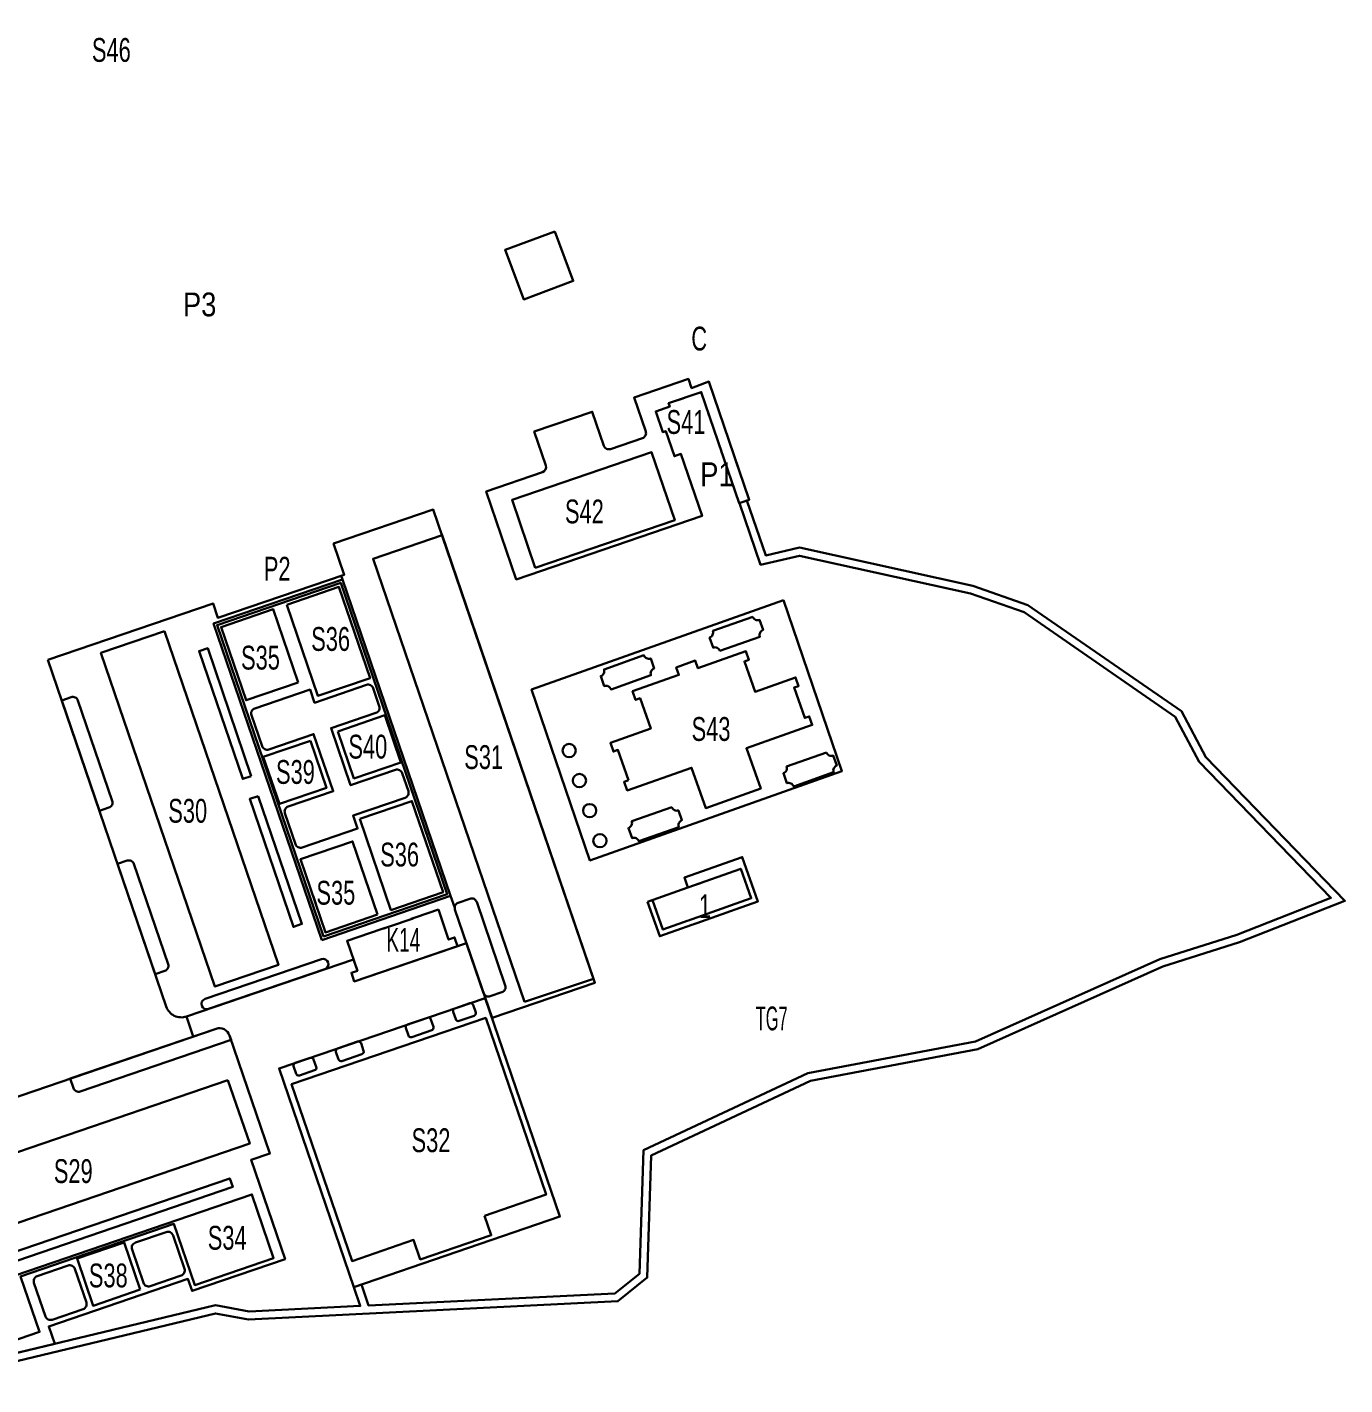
# Model space of a CAD drawing. Header units: inches. Extents: x 496359 to 501064, y 2374078 to 2377203.
# Drawn here: x 500814.8 to 501063.8, y 2374504.9 to 2374761.5 of the extents above; entities that cross this region are included whole.
import ezdxf
from ezdxf.enums import TextEntityAlignment as Align

# ---------------------------------------------------------------- set-up
doc = ezdxf.new("R2010")
doc.units = ezdxf.units.IN
doc.header["$MEASUREMENT"] = 0
for name, color, linetype, lineweight in [('EG Text2', 7, 'Continuous', 18), ('ISO', 252, 'Continuous', 20), ('LC Net dam 1', 30, 'Continuous', 30)]:
    doc.layers.add(name, color=color, linetype=linetype, lineweight=lineweight)
doc.styles.add('EG Hai', font='')
doc.styles.get('EG Hai').set_extended_font_data('.VnArial NarrowH')

msp = doc.modelspace()

# ---------------------------------------------------------------- linework, layer by layer
at = {"layer": 'LC Net dam 1'}
msp.add_lwpolyline([(500914.47, 2374722.9), (500917.98, 2374713.53), (500908.6, 2374710.04), (500905.1, 2374719.39)], close=True, dxfattribs=at)
for points in [[(500874.36, 2374657.14), (500874.13, 2374657.81)], [(500894.8, 2374597.32), (500895.56, 2374595.1)], [(500844.87, 2374574.54), (500846.17, 2374570.76)]]:
    msp.add_lwpolyline(points, dxfattribs=at)
for points in [[(500951.89, 2374650.08, 0.414214), (500953.17, 2374649.47), (500953.83, 2374647.58, 0.414214), (500953.23, 2374646.31), (500945.68, 2374643.64, 0.414214), (500944.41, 2374644.25), (500943.74, 2374646.13, 0.414214), (500944.35, 2374647.41)], [(500931.32, 2374642.8, 0.414214), (500932.6, 2374642.19), (500933.26, 2374640.31, 0.414214), (500932.65, 2374639.03), (500925.11, 2374636.36, 0.414214), (500923.84, 2374636.97), (500923.17, 2374638.86, 0.414214), (500923.78, 2374640.14)], [(500828.42, 2374613.42), (500821.29, 2374634.28), (500823.1, 2374634.89, -0.414214), (500824.37, 2374634.27), (500830.85, 2374615.31, -0.414214), (500830.23, 2374614.04)], [(500965.83, 2374624.45, 0.414214), (500967.11, 2374623.84), (500967.78, 2374621.96, 0.414214), (500967.17, 2374620.68), (500959.63, 2374618.01, 0.414214), (500958.35, 2374618.62), (500957.68, 2374620.51, 0.414214), (500958.29, 2374621.79)], [(500936.57, 2374614.1, 0.414214), (500937.84, 2374613.49), (500938.51, 2374611.61, 0.414214), (500937.9, 2374610.33), (500930.36, 2374607.66, 0.414214), (500929.08, 2374608.27), (500928.41, 2374610.16, 0.414214), (500929.02, 2374611.43)], [(500831.85, 2374603.38), (500838.98, 2374582.52), (500840.78, 2374583.14, 0.414214), (500841.41, 2374584.41), (500834.93, 2374603.37, 0.414214), (500833.66, 2374604)], [(500896.24, 2374596.05, 0.414214), (500895.62, 2374594.78), (500901.02, 2374578.98, 0.414214), (500902.29, 2374578.36), (500904.49, 2374579.11, 0.414214), (500905.12, 2374580.38), (500899.72, 2374596.18, 0.414214), (500898.45, 2374596.8)], [(500849.02, 2374575.96, -1), (500848.38, 2374577.85), (500870.39, 2374585.37, -1), (500871.03, 2374583.48)], [(500896.39, 2374573.7), (500899.23, 2374574.67, 0.414214), (500899.54, 2374575.3), (500899.05, 2374576.72, 0.414214), (500898.42, 2374577.03), (500895.58, 2374576.06, 0.414214), (500895.27, 2374575.43), (500895.75, 2374574.01, 0.414214)], [(500891.23, 2374571.94), (500887.45, 2374570.64, -0.414214), (500886.81, 2374570.95), (500886.33, 2374572.37, -0.414214), (500886.64, 2374573.01), (500890.42, 2374574.3, -0.414214), (500891.06, 2374573.99), (500891.54, 2374572.57, -0.414214)], [(500850.46, 2374572.22, -0.414214), (500853, 2374570.98), (500853.3, 2374570.12), (500824.79, 2374560.38, -0.414214), (500823.53, 2374561), (500822.91, 2374562.81)], [(500874.24, 2374566.13), (500878.03, 2374567.43, 0.414214), (500878.34, 2374568.06), (500877.86, 2374569.48, 0.414214), (500877.22, 2374569.79), (500873.44, 2374568.5, 0.414214), (500873.12, 2374567.86), (500873.61, 2374566.44, 0.414214)], [(500869.09, 2374564.37), (500866.25, 2374563.4, -0.414214), (500865.61, 2374563.71), (500865.13, 2374565.13, -0.414214), (500865.44, 2374565.77), (500868.28, 2374566.74, -0.414214), (500868.91, 2374566.42), (500869.4, 2374565, -0.414214)]]:
    msp.add_lwpolyline(points, format="xyb", close=True, dxfattribs=at)
for centre in [(500917.19, 2374624.79), (500919.13, 2374619.12), (500921.07, 2374613.44), (500923.01, 2374607.76)]:
    msp.add_circle(centre, 1.25, dxfattribs=at)

# ---------------------------------------------------------------- wipeouts: each hides what was drawn before it
at = {"ltscale": 500}
for points, z in [([(500827.77, 2374754.24), (500827.3, 2374754.79), (500827.05, 2374755.2), (500826.82, 2374755.69), (500826.65, 2374756.22), (500826.55, 2374756.71), (500826.52, 2374757.15), (500826.54, 2374757.68), (500826.6, 2374758.08), (500826.76, 2374758.66), (500826.89, 2374758.97), (500827.11, 2374759.4), (500827.37, 2374759.8), (500827.75, 2374760.24), (500828.16, 2374760.6), (500828.63, 2374760.91), (500829.09, 2374761.14), (500829.52, 2374761.3), (500829.92, 2374761.4), (500830.42, 2374761.47), (500830.85, 2374761.48), (500831.27, 2374761.46), (500831.81, 2374761.35), (500832.22, 2374761.23), (500832.6, 2374761.06), (500833.19, 2374760.72), (500833.45, 2374760.52), (500833.75, 2374760.25), (500834, 2374759.98), (500834.27, 2374759.63), (500834.51, 2374759.21), (500834.67, 2374758.87), (500834.8, 2374758.52), (500834.92, 2374758.07), (500834.97, 2374757.67), (500834.99, 2374757.09), (500834.94, 2374756.54), (500834.84, 2374756.1), (500834.72, 2374755.75), (500834.52, 2374755.31), (500834.31, 2374754.93), (500834.1, 2374754.64), (500833.76, 2374754.26), (500833.5, 2374754.02), (500833.09, 2374753.71), (500832.81, 2374753.54), (500832.56, 2374753.41), (500832.26, 2374753.28), (500831.91, 2374753.17), (500831.57, 2374753.09), (500831.23, 2374753.04), (500830.88, 2374753.01), (500830.59, 2374753.01), (500830.16, 2374753.05), (500829.79, 2374753.12), (500829.39, 2374753.24), (500828.99, 2374753.4), (500828.52, 2374753.65), (500828.29, 2374753.8), (500827.99, 2374754.04)], -319.74), ([(500844.1, 2374706.35), (500843.63, 2374706.9), (500843.38, 2374707.3), (500843.15, 2374707.8), (500842.98, 2374708.32), (500842.89, 2374708.82), (500842.85, 2374709.26), (500842.87, 2374709.78), (500842.93, 2374710.19), (500843.09, 2374710.76), (500843.22, 2374711.08), (500843.44, 2374711.51), (500843.71, 2374711.91), (500844.09, 2374712.34), (500844.49, 2374712.7), (500844.96, 2374713.02), (500845.42, 2374713.25), (500845.85, 2374713.41), (500846.25, 2374713.51), (500846.75, 2374713.58), (500847.19, 2374713.59), (500847.6, 2374713.56), (500848.14, 2374713.46), (500848.55, 2374713.33), (500848.93, 2374713.17), (500849.52, 2374712.83), (500849.78, 2374712.63), (500850.08, 2374712.36), (500850.33, 2374712.08), (500850.6, 2374711.73), (500850.84, 2374711.32), (500851, 2374710.98), (500851.13, 2374710.63), (500851.25, 2374710.18), (500851.31, 2374709.78), (500851.32, 2374709.19), (500851.27, 2374708.64), (500851.17, 2374708.21), (500851.05, 2374707.86), (500850.86, 2374707.41), (500850.64, 2374707.04), (500850.43, 2374706.75), (500850.09, 2374706.36), (500849.83, 2374706.12), (500849.42, 2374705.82), (500849.14, 2374705.65), (500848.89, 2374705.52), (500848.59, 2374705.39), (500848.24, 2374705.28), (500847.91, 2374705.2), (500847.56, 2374705.14), (500847.21, 2374705.12), (500846.92, 2374705.12), (500846.49, 2374705.16), (500846.12, 2374705.23), (500845.72, 2374705.34), (500845.32, 2374705.5), (500844.85, 2374705.76), (500844.63, 2374705.91), (500844.32, 2374706.15)], -300.84), ([(500938.86, 2374699.7), (500938.39, 2374700.25), (500938.14, 2374700.65), (500937.91, 2374701.14), (500937.74, 2374701.67), (500937.65, 2374702.16), (500937.61, 2374702.6), (500937.63, 2374703.13), (500937.69, 2374703.53), (500937.85, 2374704.11), (500937.98, 2374704.42), (500938.2, 2374704.86), (500938.47, 2374705.25), (500938.85, 2374705.69), (500939.25, 2374706.05), (500939.72, 2374706.37), (500940.18, 2374706.6), (500940.61, 2374706.76), (500941.01, 2374706.86), (500941.51, 2374706.93), (500941.95, 2374706.94), (500942.36, 2374706.91), (500942.9, 2374706.81), (500943.31, 2374706.68), (500943.69, 2374706.52), (500944.28, 2374706.17), (500944.54, 2374705.97), (500944.84, 2374705.71), (500945.09, 2374705.43), (500945.36, 2374705.08), (500945.6, 2374704.67), (500945.76, 2374704.33), (500945.89, 2374703.98), (500946.01, 2374703.52), (500946.07, 2374703.12), (500946.08, 2374702.54), (500946.03, 2374701.99), (500945.93, 2374701.56), (500945.82, 2374701.21), (500945.62, 2374700.76), (500945.4, 2374700.38), (500945.19, 2374700.1), (500944.85, 2374699.71), (500944.59, 2374699.47), (500944.18, 2374699.16), (500943.9, 2374698.99), (500943.65, 2374698.87), (500943.35, 2374698.74), (500943, 2374698.62), (500942.67, 2374698.54), (500942.32, 2374698.49), (500941.97, 2374698.47), (500941.68, 2374698.47), (500941.25, 2374698.51), (500940.88, 2374698.58), (500940.48, 2374698.69), (500940.08, 2374698.85), (500939.61, 2374699.11), (500939.39, 2374699.25), (500939.08, 2374699.49)], -24), ([(500936.35, 2374683.94), (500935.89, 2374684.5), (500935.63, 2374684.9), (500935.4, 2374685.39), (500935.23, 2374685.92), (500935.14, 2374686.41), (500935.11, 2374686.85), (500935.13, 2374687.38), (500935.19, 2374687.78), (500935.34, 2374688.36), (500935.47, 2374688.67), (500935.69, 2374689.1), (500935.96, 2374689.5), (500936.34, 2374689.94), (500936.74, 2374690.3), (500937.22, 2374690.61), (500937.67, 2374690.84), (500938.11, 2374691), (500938.5, 2374691.1), (500939.01, 2374691.17), (500939.44, 2374691.19), (500939.85, 2374691.16), (500940.39, 2374691.05), (500940.8, 2374690.93), (500941.19, 2374690.76), (500941.77, 2374690.42), (500942.03, 2374690.22), (500942.33, 2374689.95), (500942.59, 2374689.68), (500942.85, 2374689.33), (500943.1, 2374688.91), (500943.26, 2374688.57), (500943.38, 2374688.22), (500943.5, 2374687.77), (500943.56, 2374687.37), (500943.58, 2374686.79), (500943.52, 2374686.24), (500943.42, 2374685.8), (500943.31, 2374685.45), (500943.11, 2374685.01), (500942.89, 2374684.63), (500942.68, 2374684.34), (500942.35, 2374683.96), (500942.08, 2374683.72), (500941.68, 2374683.41), (500941.4, 2374683.24), (500941.14, 2374683.11), (500940.84, 2374682.98), (500940.49, 2374682.87), (500940.16, 2374682.79), (500939.81, 2374682.74), (500939.46, 2374682.71), (500939.17, 2374682.71), (500938.74, 2374682.75), (500938.38, 2374682.82), (500937.97, 2374682.94), (500937.58, 2374683.1), (500937.1, 2374683.35), (500936.88, 2374683.5), (500936.57, 2374683.74)], -557.83), ([(500917.07, 2374667.31), (500916.6, 2374667.86), (500916.35, 2374668.26), (500916.11, 2374668.76), (500915.94, 2374669.28), (500915.85, 2374669.78), (500915.82, 2374670.22), (500915.84, 2374670.74), (500915.9, 2374671.15), (500916.06, 2374671.72), (500916.18, 2374672.04), (500916.41, 2374672.47), (500916.67, 2374672.87), (500917.05, 2374673.3), (500917.46, 2374673.66), (500917.93, 2374673.98), (500918.38, 2374674.21), (500918.82, 2374674.37), (500919.21, 2374674.47), (500919.72, 2374674.54), (500920.15, 2374674.55), (500920.57, 2374674.52), (500921.11, 2374674.42), (500921.52, 2374674.29), (500921.9, 2374674.13), (500922.49, 2374673.78), (500922.75, 2374673.59), (500923.05, 2374673.32), (500923.3, 2374673.04), (500923.56, 2374672.69), (500923.81, 2374672.28), (500923.97, 2374671.94), (500924.1, 2374671.59), (500924.21, 2374671.14), (500924.27, 2374670.73), (500924.29, 2374670.15), (500924.23, 2374669.6), (500924.14, 2374669.17), (500924.02, 2374668.82), (500923.82, 2374668.37), (500923.6, 2374668), (500923.4, 2374667.71), (500923.06, 2374667.32), (500922.8, 2374667.08), (500922.39, 2374666.78), (500922.11, 2374666.61), (500921.86, 2374666.48), (500921.55, 2374666.35), (500921.21, 2374666.23), (500920.87, 2374666.16), (500920.53, 2374666.1), (500920.17, 2374666.08), (500919.89, 2374666.08), (500919.45, 2374666.12), (500919.09, 2374666.19), (500918.68, 2374666.3), (500918.29, 2374666.46), (500917.81, 2374666.72), (500917.59, 2374666.86), (500917.29, 2374667.1)], -317.83), ([(500859.16, 2374655.96), (500858.7, 2374656.51), (500858.44, 2374656.91), (500858.21, 2374657.41), (500858.04, 2374657.93), (500857.95, 2374658.43), (500857.92, 2374658.87), (500857.94, 2374659.39), (500858, 2374659.8), (500858.15, 2374660.37), (500858.28, 2374660.69), (500858.5, 2374661.12), (500858.77, 2374661.52), (500859.15, 2374661.96), (500859.55, 2374662.31), (500860.03, 2374662.63), (500860.48, 2374662.86), (500860.92, 2374663.02), (500861.31, 2374663.12), (500861.82, 2374663.19), (500862.25, 2374663.2), (500862.66, 2374663.17), (500863.2, 2374663.07), (500863.61, 2374662.94), (500864, 2374662.78), (500864.58, 2374662.44), (500864.84, 2374662.24), (500865.14, 2374661.97), (500865.4, 2374661.69), (500865.66, 2374661.34), (500865.91, 2374660.93), (500866.07, 2374660.59), (500866.19, 2374660.24), (500866.31, 2374659.79), (500866.37, 2374659.39), (500866.39, 2374658.81), (500866.33, 2374658.25), (500866.23, 2374657.82), (500866.12, 2374657.47), (500865.92, 2374657.02), (500865.7, 2374656.65), (500865.49, 2374656.36), (500865.16, 2374655.98), (500864.89, 2374655.73), (500864.48, 2374655.43), (500864.21, 2374655.26), (500863.95, 2374655.13), (500863.65, 2374655), (500863.3, 2374654.89), (500862.97, 2374654.81), (500862.62, 2374654.75), (500862.27, 2374654.73), (500861.98, 2374654.73), (500861.55, 2374654.77), (500861.19, 2374654.84), (500860.78, 2374654.96), (500860.39, 2374655.11), (500859.91, 2374655.37), (500859.69, 2374655.52), (500859.38, 2374655.76)], -292.38), ([(500869.21, 2374642.94), (500868.74, 2374643.49), (500868.49, 2374643.89), (500868.26, 2374644.39), (500868.09, 2374644.91), (500868, 2374645.41), (500867.96, 2374645.85), (500867.98, 2374646.37), (500868.05, 2374646.78), (500868.2, 2374647.35), (500868.33, 2374647.67), (500868.55, 2374648.1), (500868.82, 2374648.5), (500869.2, 2374648.94), (500869.6, 2374649.29), (500870.07, 2374649.61), (500870.53, 2374649.84), (500870.96, 2374650), (500871.36, 2374650.1), (500871.87, 2374650.17), (500872.3, 2374650.18), (500872.71, 2374650.15), (500873.25, 2374650.05), (500873.66, 2374649.92), (500874.04, 2374649.76), (500874.63, 2374649.42), (500874.89, 2374649.22), (500875.19, 2374648.95), (500875.44, 2374648.67), (500875.71, 2374648.32), (500875.96, 2374647.91), (500876.11, 2374647.57), (500876.24, 2374647.22), (500876.36, 2374646.77), (500876.42, 2374646.37), (500876.44, 2374645.79), (500876.38, 2374645.23), (500876.28, 2374644.8), (500876.17, 2374644.45), (500875.97, 2374644), (500875.75, 2374643.63), (500875.54, 2374643.34), (500875.2, 2374642.96), (500874.94, 2374642.71), (500874.53, 2374642.41), (500874.25, 2374642.24), (500874, 2374642.11), (500873.7, 2374641.98), (500873.35, 2374641.87), (500873.02, 2374641.79), (500872.67, 2374641.73), (500872.32, 2374641.71), (500872.03, 2374641.71), (500871.6, 2374641.75), (500871.23, 2374641.82), (500870.83, 2374641.94), (500870.43, 2374642.09), (500869.96, 2374642.35), (500869.74, 2374642.5), (500869.43, 2374642.74)], -292.38), ([(500855.95, 2374639.42), (500855.48, 2374639.97), (500855.23, 2374640.37), (500855, 2374640.86), (500854.83, 2374641.39), (500854.74, 2374641.88), (500854.7, 2374642.32), (500854.72, 2374642.85), (500854.79, 2374643.25), (500854.94, 2374643.83), (500855.07, 2374644.14), (500855.29, 2374644.58), (500855.56, 2374644.97), (500855.94, 2374645.41), (500856.34, 2374645.77), (500856.81, 2374646.09), (500857.27, 2374646.31), (500857.7, 2374646.47), (500858.1, 2374646.57), (500858.6, 2374646.65), (500859.04, 2374646.66), (500859.45, 2374646.63), (500859.99, 2374646.53), (500860.4, 2374646.4), (500860.78, 2374646.24), (500861.37, 2374645.89), (500861.63, 2374645.69), (500861.93, 2374645.42), (500862.18, 2374645.15), (500862.45, 2374644.8), (500862.7, 2374644.39), (500862.85, 2374644.05), (500862.98, 2374643.69), (500863.1, 2374643.24), (500863.16, 2374642.84), (500863.18, 2374642.26), (500863.12, 2374641.71), (500863.02, 2374641.28), (500862.91, 2374640.92), (500862.71, 2374640.48), (500862.49, 2374640.1), (500862.28, 2374639.81), (500861.94, 2374639.43), (500861.68, 2374639.19), (500861.27, 2374638.88), (500860.99, 2374638.71), (500860.74, 2374638.58), (500860.44, 2374638.46), (500860.09, 2374638.34), (500859.76, 2374638.26), (500859.41, 2374638.21), (500859.06, 2374638.18), (500858.77, 2374638.19), (500858.34, 2374638.23), (500857.97, 2374638.29), (500857.57, 2374638.41), (500857.17, 2374638.57), (500856.7, 2374638.82), (500856.48, 2374638.97), (500856.17, 2374639.21)], -292.38), ([(500941.1, 2374625.93), (500940.63, 2374626.48), (500940.38, 2374626.88), (500940.15, 2374627.37), (500939.98, 2374627.9), (500939.89, 2374628.39), (500939.85, 2374628.83), (500939.87, 2374629.36), (500939.93, 2374629.76), (500940.09, 2374630.34), (500940.22, 2374630.65), (500940.44, 2374631.09), (500940.71, 2374631.48), (500941.09, 2374631.92), (500941.49, 2374632.28), (500941.96, 2374632.6), (500942.42, 2374632.83), (500942.85, 2374632.99), (500943.25, 2374633.09), (500943.75, 2374633.16), (500944.19, 2374633.17), (500944.6, 2374633.14), (500945.14, 2374633.04), (500945.55, 2374632.91), (500945.93, 2374632.75), (500946.52, 2374632.4), (500946.78, 2374632.21), (500947.08, 2374631.94), (500947.33, 2374631.66), (500947.6, 2374631.31), (500947.84, 2374630.9), (500948, 2374630.56), (500948.13, 2374630.21), (500948.25, 2374629.75), (500948.31, 2374629.35), (500948.33, 2374628.77), (500948.27, 2374628.22), (500948.17, 2374627.79), (500948.06, 2374627.44), (500947.86, 2374626.99), (500947.64, 2374626.61), (500947.43, 2374626.33), (500947.09, 2374625.94), (500946.83, 2374625.7), (500946.42, 2374625.39), (500946.14, 2374625.22), (500945.89, 2374625.1), (500945.59, 2374624.97), (500945.24, 2374624.85), (500944.91, 2374624.77), (500944.56, 2374624.72), (500944.21, 2374624.7), (500943.92, 2374624.7), (500943.49, 2374624.74), (500943.12, 2374624.81), (500942.72, 2374624.92), (500942.32, 2374625.08), (500941.85, 2374625.34), (500941.63, 2374625.48), (500941.32, 2374625.72)], -292.38), ([(500876.23, 2374622.59), (500875.77, 2374623.14), (500875.52, 2374623.55), (500875.28, 2374624.04), (500875.11, 2374624.57), (500875.02, 2374625.06), (500874.99, 2374625.5), (500875.01, 2374626.03), (500875.07, 2374626.43), (500875.23, 2374627.01), (500875.35, 2374627.32), (500875.57, 2374627.75), (500875.84, 2374628.15), (500876.22, 2374628.59), (500876.62, 2374628.95), (500877.1, 2374629.26), (500877.55, 2374629.49), (500877.99, 2374629.65), (500878.38, 2374629.75), (500878.89, 2374629.82), (500879.32, 2374629.84), (500879.73, 2374629.81), (500880.27, 2374629.7), (500880.68, 2374629.58), (500881.07, 2374629.41), (500881.66, 2374629.07), (500881.92, 2374628.87), (500882.21, 2374628.6), (500882.47, 2374628.33), (500882.73, 2374627.98), (500882.98, 2374627.56), (500883.14, 2374627.22), (500883.27, 2374626.87), (500883.38, 2374626.42), (500883.44, 2374626.02), (500883.46, 2374625.44), (500883.4, 2374624.89), (500883.3, 2374624.45), (500883.19, 2374624.1), (500882.99, 2374623.66), (500882.77, 2374623.28), (500882.56, 2374622.99), (500882.23, 2374622.61), (500881.96, 2374622.37), (500881.56, 2374622.06), (500881.28, 2374621.89), (500881.03, 2374621.76), (500880.72, 2374621.63), (500880.37, 2374621.52), (500880.04, 2374621.44), (500879.69, 2374621.39), (500879.34, 2374621.36), (500879.05, 2374621.36), (500878.62, 2374621.4), (500878.26, 2374621.47), (500877.85, 2374621.59), (500877.46, 2374621.75), (500876.98, 2374622), (500876.76, 2374622.15), (500876.45, 2374622.39)], -292.38), ([(500898.13, 2374620.62), (500897.66, 2374621.17), (500897.41, 2374621.57), (500897.18, 2374622.07), (500897.01, 2374622.6), (500896.92, 2374623.09), (500896.88, 2374623.53), (500896.9, 2374624.06), (500896.96, 2374624.46), (500897.12, 2374625.03), (500897.25, 2374625.35), (500897.47, 2374625.78), (500897.74, 2374626.18), (500898.12, 2374626.62), (500898.52, 2374626.97), (500898.99, 2374627.29), (500899.45, 2374627.52), (500899.88, 2374627.68), (500900.28, 2374627.78), (500900.78, 2374627.85), (500901.22, 2374627.86), (500901.63, 2374627.83), (500902.17, 2374627.73), (500902.58, 2374627.6), (500902.96, 2374627.44), (500903.55, 2374627.1), (500903.81, 2374626.9), (500904.11, 2374626.63), (500904.36, 2374626.35), (500904.63, 2374626), (500904.87, 2374625.59), (500905.03, 2374625.25), (500905.16, 2374624.9), (500905.28, 2374624.45), (500905.34, 2374624.05), (500905.36, 2374623.47), (500905.3, 2374622.92), (500905.2, 2374622.48), (500905.09, 2374622.13), (500904.89, 2374621.69), (500904.67, 2374621.31), (500904.46, 2374621.02), (500904.12, 2374620.64), (500903.86, 2374620.39), (500903.45, 2374620.09), (500903.17, 2374619.92), (500902.92, 2374619.79), (500902.62, 2374619.66), (500902.27, 2374619.55), (500901.94, 2374619.47), (500901.59, 2374619.41), (500901.24, 2374619.39), (500900.95, 2374619.39), (500900.52, 2374619.43), (500900.15, 2374619.5), (500899.75, 2374619.62), (500899.35, 2374619.77), (500898.88, 2374620.03), (500898.66, 2374620.18), (500898.35, 2374620.42)], -292.38), ([(500862.56, 2374617.81), (500862.09, 2374618.36), (500861.84, 2374618.76), (500861.6, 2374619.26), (500861.43, 2374619.78), (500861.34, 2374620.28), (500861.31, 2374620.72), (500861.33, 2374621.24), (500861.39, 2374621.65), (500861.55, 2374622.22), (500861.67, 2374622.54), (500861.9, 2374622.97), (500862.16, 2374623.37), (500862.54, 2374623.81), (500862.95, 2374624.16), (500863.42, 2374624.48), (500863.87, 2374624.71), (500864.31, 2374624.87), (500864.7, 2374624.97), (500865.21, 2374625.04), (500865.64, 2374625.05), (500866.06, 2374625.02), (500866.59, 2374624.92), (500867.01, 2374624.79), (500867.39, 2374624.63), (500867.98, 2374624.29), (500868.24, 2374624.09), (500868.54, 2374623.82), (500868.79, 2374623.54), (500869.05, 2374623.19), (500869.3, 2374622.78), (500869.46, 2374622.44), (500869.59, 2374622.09), (500869.7, 2374621.64), (500869.76, 2374621.24), (500869.78, 2374620.66), (500869.72, 2374620.1), (500869.63, 2374619.67), (500869.51, 2374619.32), (500869.31, 2374618.87), (500869.09, 2374618.5), (500868.89, 2374618.21), (500868.55, 2374617.83), (500868.29, 2374617.58), (500867.88, 2374617.28), (500867.6, 2374617.11), (500867.35, 2374616.98), (500867.04, 2374616.85), (500866.7, 2374616.74), (500866.36, 2374616.66), (500866.02, 2374616.6), (500865.66, 2374616.58), (500865.38, 2374616.58), (500864.94, 2374616.62), (500864.58, 2374616.69), (500864.17, 2374616.81), (500863.78, 2374616.96), (500863.3, 2374617.22), (500863.08, 2374617.37), (500862.78, 2374617.61)], -292.38), ([(500842.2, 2374610.47), (500841.73, 2374611.02), (500841.48, 2374611.42), (500841.25, 2374611.92), (500841.08, 2374612.44), (500840.99, 2374612.94), (500840.95, 2374613.38), (500840.97, 2374613.9), (500841.03, 2374614.31), (500841.19, 2374614.88), (500841.32, 2374615.2), (500841.54, 2374615.63), (500841.81, 2374616.03), (500842.19, 2374616.47), (500842.59, 2374616.82), (500843.06, 2374617.14), (500843.52, 2374617.37), (500843.95, 2374617.53), (500844.35, 2374617.63), (500844.85, 2374617.7), (500845.29, 2374617.71), (500845.7, 2374617.68), (500846.24, 2374617.58), (500846.65, 2374617.45), (500847.03, 2374617.29), (500847.62, 2374616.95), (500847.88, 2374616.75), (500848.18, 2374616.48), (500848.43, 2374616.2), (500848.7, 2374615.85), (500848.94, 2374615.44), (500849.1, 2374615.1), (500849.23, 2374614.75), (500849.35, 2374614.3), (500849.41, 2374613.9), (500849.42, 2374613.32), (500849.37, 2374612.76), (500849.27, 2374612.33), (500849.15, 2374611.98), (500848.96, 2374611.53), (500848.74, 2374611.16), (500848.53, 2374610.87), (500848.19, 2374610.48), (500847.93, 2374610.24), (500847.52, 2374609.94), (500847.24, 2374609.77), (500846.99, 2374609.64), (500846.69, 2374609.51), (500846.34, 2374609.4), (500846.01, 2374609.32), (500845.66, 2374609.26), (500845.31, 2374609.24), (500845.02, 2374609.24), (500844.59, 2374609.28), (500844.22, 2374609.35), (500843.82, 2374609.47), (500843.42, 2374609.62), (500842.95, 2374609.88), (500842.73, 2374610.03), (500842.42, 2374610.27)], -292.38), ([(500882.25, 2374602.2), (500881.78, 2374602.75), (500881.53, 2374603.15), (500881.3, 2374603.64), (500881.13, 2374604.17), (500881.03, 2374604.67), (500881, 2374605.11), (500881.02, 2374605.63), (500881.08, 2374606.04), (500881.24, 2374606.61), (500881.36, 2374606.93), (500881.59, 2374607.36), (500881.85, 2374607.76), (500882.23, 2374608.19), (500882.64, 2374608.55), (500883.11, 2374608.87), (500883.56, 2374609.1), (500884, 2374609.26), (500884.39, 2374609.36), (500884.9, 2374609.43), (500885.33, 2374609.44), (500885.75, 2374609.41), (500886.29, 2374609.31), (500886.7, 2374609.18), (500887.08, 2374609.02), (500887.67, 2374608.67), (500887.93, 2374608.48), (500888.23, 2374608.21), (500888.48, 2374607.93), (500888.74, 2374607.58), (500888.99, 2374607.17), (500889.15, 2374606.83), (500889.28, 2374606.48), (500889.39, 2374606.03), (500889.45, 2374605.62), (500889.47, 2374605.04), (500889.41, 2374604.49), (500889.32, 2374604.06), (500889.2, 2374603.71), (500889, 2374603.26), (500888.78, 2374602.88), (500888.58, 2374602.6), (500888.24, 2374602.21), (500887.98, 2374601.97), (500887.57, 2374601.66), (500887.29, 2374601.5), (500887.04, 2374601.37), (500886.74, 2374601.24), (500886.39, 2374601.12), (500886.05, 2374601.04), (500885.71, 2374600.99), (500885.36, 2374600.97), (500885.07, 2374600.97), (500884.63, 2374601.01), (500884.27, 2374601.08), (500883.86, 2374601.19), (500883.47, 2374601.35), (500882.99, 2374601.61), (500882.77, 2374601.75), (500882.47, 2374601.99)], -266.13), ([(500870.2, 2374594.99), (500869.73, 2374595.54), (500869.48, 2374595.94), (500869.25, 2374596.44), (500869.08, 2374596.97), (500868.99, 2374597.46), (500868.95, 2374597.9), (500868.97, 2374598.43), (500869.03, 2374598.83), (500869.19, 2374599.41), (500869.32, 2374599.72), (500869.54, 2374600.15), (500869.81, 2374600.55), (500870.19, 2374600.99), (500870.59, 2374601.35), (500871.06, 2374601.66), (500871.52, 2374601.89), (500871.95, 2374602.05), (500872.35, 2374602.15), (500872.85, 2374602.22), (500873.29, 2374602.23), (500873.7, 2374602.2), (500874.24, 2374602.1), (500874.65, 2374601.98), (500875.03, 2374601.81), (500875.62, 2374601.47), (500875.88, 2374601.27), (500876.18, 2374601), (500876.43, 2374600.73), (500876.7, 2374600.38), (500876.94, 2374599.96), (500877.1, 2374599.62), (500877.23, 2374599.27), (500877.35, 2374598.82), (500877.41, 2374598.42), (500877.43, 2374597.84), (500877.37, 2374597.29), (500877.27, 2374596.85), (500877.16, 2374596.5), (500876.96, 2374596.06), (500876.74, 2374595.68), (500876.53, 2374595.39), (500876.19, 2374595.01), (500875.93, 2374594.77), (500875.52, 2374594.46), (500875.24, 2374594.29), (500874.99, 2374594.16), (500874.69, 2374594.03), (500874.34, 2374593.92), (500874.01, 2374593.84), (500873.66, 2374593.79), (500873.31, 2374593.76), (500873.02, 2374593.76), (500872.59, 2374593.8), (500872.22, 2374593.87), (500871.82, 2374593.99), (500871.42, 2374594.15), (500870.95, 2374594.4), (500870.73, 2374594.55), (500870.42, 2374594.79)], -292.38), ([(500939.97, 2374592.45), (500939.5, 2374593), (500939.25, 2374593.4), (500939.02, 2374593.89), (500938.85, 2374594.42), (500938.76, 2374594.91), (500938.72, 2374595.35), (500938.74, 2374595.88), (500938.81, 2374596.28), (500938.96, 2374596.86), (500939.09, 2374597.17), (500939.31, 2374597.61), (500939.58, 2374598), (500939.96, 2374598.44), (500940.36, 2374598.8), (500940.83, 2374599.12), (500941.29, 2374599.35), (500941.72, 2374599.51), (500942.12, 2374599.61), (500942.62, 2374599.68), (500943.06, 2374599.69), (500943.47, 2374599.66), (500944.01, 2374599.56), (500944.42, 2374599.43), (500944.8, 2374599.27), (500945.39, 2374598.92), (500945.65, 2374598.73), (500945.95, 2374598.46), (500946.2, 2374598.18), (500946.47, 2374597.83), (500946.72, 2374597.42), (500946.87, 2374597.08), (500947, 2374596.73), (500947.12, 2374596.27), (500947.18, 2374595.87), (500947.2, 2374595.29), (500947.14, 2374594.74), (500947.04, 2374594.31), (500946.93, 2374593.96), (500946.73, 2374593.51), (500946.51, 2374593.13), (500946.3, 2374592.85), (500945.96, 2374592.46), (500945.7, 2374592.22), (500945.29, 2374591.91), (500945.01, 2374591.74), (500944.76, 2374591.62), (500944.46, 2374591.49), (500944.11, 2374591.37), (500943.78, 2374591.29), (500943.43, 2374591.24), (500943.08, 2374591.22), (500942.79, 2374591.22), (500942.36, 2374591.26), (500941.99, 2374591.33), (500941.59, 2374591.44), (500941.19, 2374591.6), (500940.72, 2374591.86), (500940.5, 2374592), (500940.19, 2374592.24)], -316.38), ([(500882.94, 2374586.09), (500882.48, 2374586.64), (500882.23, 2374587.04), (500881.99, 2374587.53), (500881.82, 2374588.06), (500881.73, 2374588.55), (500881.7, 2374588.99), (500881.72, 2374589.52), (500881.78, 2374589.92), (500881.94, 2374590.5), (500882.06, 2374590.81), (500882.28, 2374591.25), (500882.55, 2374591.64), (500882.93, 2374592.08), (500883.33, 2374592.44), (500883.81, 2374592.76), (500884.26, 2374592.99), (500884.7, 2374593.14), (500885.09, 2374593.24), (500885.6, 2374593.32), (500886.03, 2374593.33), (500886.44, 2374593.3), (500886.98, 2374593.2), (500887.39, 2374593.07), (500887.78, 2374592.91), (500888.37, 2374592.56), (500888.63, 2374592.36), (500888.92, 2374592.09), (500889.18, 2374591.82), (500889.44, 2374591.47), (500889.69, 2374591.06), (500889.85, 2374590.72), (500889.98, 2374590.37), (500890.09, 2374589.91), (500890.15, 2374589.51), (500890.17, 2374588.93), (500890.11, 2374588.38), (500890.01, 2374587.95), (500889.9, 2374587.59), (500889.7, 2374587.15), (500889.48, 2374586.77), (500889.27, 2374586.48), (500888.94, 2374586.1), (500888.67, 2374585.86), (500888.27, 2374585.55), (500887.99, 2374585.38), (500887.74, 2374585.25), (500887.43, 2374585.13), (500887.08, 2374585.01), (500886.75, 2374584.93), (500886.4, 2374584.88), (500886.05, 2374584.85), (500885.76, 2374584.86), (500885.33, 2374584.9), (500884.97, 2374584.96), (500884.56, 2374585.08), (500884.17, 2374585.24), (500883.69, 2374585.49), (500883.47, 2374585.64), (500883.16, 2374585.88)], -24), ([(500952.56, 2374571.25), (500952.09, 2374571.8), (500951.84, 2374572.2), (500951.61, 2374572.69), (500951.44, 2374573.22), (500951.34, 2374573.71), (500951.31, 2374574.15), (500951.33, 2374574.68), (500951.39, 2374575.08), (500951.55, 2374575.66), (500951.68, 2374575.97), (500951.9, 2374576.4), (500952.16, 2374576.8), (500952.54, 2374577.24), (500952.95, 2374577.6), (500953.42, 2374577.91), (500953.88, 2374578.14), (500954.31, 2374578.3), (500954.71, 2374578.4), (500955.21, 2374578.47), (500955.65, 2374578.49), (500956.06, 2374578.46), (500956.6, 2374578.36), (500957.01, 2374578.23), (500957.39, 2374578.06), (500957.98, 2374577.72), (500958.24, 2374577.52), (500958.54, 2374577.25), (500958.79, 2374576.98), (500959.06, 2374576.63), (500959.3, 2374576.22), (500959.46, 2374575.87), (500959.59, 2374575.52), (500959.71, 2374575.07), (500959.77, 2374574.67), (500959.78, 2374574.09), (500959.73, 2374573.54), (500959.63, 2374573.1), (500959.51, 2374572.75), (500959.32, 2374572.31), (500959.1, 2374571.93), (500958.89, 2374571.64), (500958.55, 2374571.26), (500958.29, 2374571.02), (500957.88, 2374570.71), (500957.6, 2374570.54), (500957.35, 2374570.41), (500957.05, 2374570.28), (500956.7, 2374570.17), (500956.37, 2374570.09), (500956.02, 2374570.04), (500955.67, 2374570.01), (500955.38, 2374570.01), (500954.95, 2374570.05), (500954.58, 2374570.12), (500954.18, 2374570.24), (500953.78, 2374570.4), (500953.31, 2374570.65), (500953.09, 2374570.8), (500952.78, 2374571.04)], -292.38), ([(500888.18, 2374548.23), (500887.71, 2374548.78), (500887.46, 2374549.18), (500887.23, 2374549.67), (500887.06, 2374550.2), (500886.96, 2374550.69), (500886.93, 2374551.13), (500886.95, 2374551.66), (500887.01, 2374552.06), (500887.17, 2374552.64), (500887.3, 2374552.95), (500887.52, 2374553.38), (500887.79, 2374553.78), (500888.17, 2374554.22), (500888.57, 2374554.58), (500889.04, 2374554.9), (500889.5, 2374555.12), (500889.93, 2374555.28), (500890.33, 2374555.38), (500890.83, 2374555.45), (500891.27, 2374555.47), (500891.68, 2374555.44), (500892.22, 2374555.34), (500892.63, 2374555.21), (500893.01, 2374555.05), (500893.6, 2374554.7), (500893.86, 2374554.5), (500894.16, 2374554.23), (500894.41, 2374553.96), (500894.68, 2374553.61), (500894.92, 2374553.2), (500895.08, 2374552.86), (500895.21, 2374552.5), (500895.33, 2374552.05), (500895.39, 2374551.65), (500895.4, 2374551.07), (500895.35, 2374550.52), (500895.25, 2374550.08), (500895.13, 2374549.73), (500894.94, 2374549.29), (500894.72, 2374548.91), (500894.51, 2374548.62), (500894.17, 2374548.24), (500893.91, 2374548), (500893.5, 2374547.69), (500893.22, 2374547.52), (500892.97, 2374547.39), (500892.67, 2374547.27), (500892.32, 2374547.15), (500891.99, 2374547.07), (500891.64, 2374547.02), (500891.29, 2374546.99), (500891, 2374546.99), (500890.57, 2374547.03), (500890.2, 2374547.1), (500889.8, 2374547.22), (500889.4, 2374547.38), (500888.93, 2374547.63), (500888.71, 2374547.78), (500888.4, 2374548.02)], -292.38), ([(500820.56, 2374542.39), (500820.1, 2374542.94), (500819.85, 2374543.35), (500819.61, 2374543.84), (500819.44, 2374544.37), (500819.35, 2374544.86), (500819.32, 2374545.3), (500819.34, 2374545.83), (500819.4, 2374546.23), (500819.56, 2374546.81), (500819.68, 2374547.12), (500819.91, 2374547.55), (500820.17, 2374547.95), (500820.55, 2374548.39), (500820.96, 2374548.75), (500821.43, 2374549.06), (500821.88, 2374549.29), (500822.32, 2374549.45), (500822.71, 2374549.55), (500823.22, 2374549.62), (500823.65, 2374549.63), (500824.06, 2374549.61), (500824.6, 2374549.5), (500825.02, 2374549.38), (500825.4, 2374549.21), (500825.99, 2374548.87), (500826.25, 2374548.67), (500826.54, 2374548.4), (500826.8, 2374548.13), (500827.06, 2374547.78), (500827.31, 2374547.36), (500827.47, 2374547.02), (500827.6, 2374546.67), (500827.71, 2374546.22), (500827.77, 2374545.82), (500827.79, 2374545.24), (500827.73, 2374544.69), (500827.63, 2374544.25), (500827.52, 2374543.9), (500827.32, 2374543.46), (500827.1, 2374543.08), (500826.9, 2374542.79), (500826.56, 2374542.41), (500826.3, 2374542.17), (500825.89, 2374541.86), (500825.61, 2374541.69), (500825.36, 2374541.56), (500825.05, 2374541.43), (500824.71, 2374541.32), (500824.37, 2374541.24), (500824.02, 2374541.19), (500823.67, 2374541.16), (500823.38, 2374541.16), (500822.95, 2374541.2), (500822.59, 2374541.27), (500822.18, 2374541.39), (500821.79, 2374541.55), (500821.31, 2374541.8), (500821.09, 2374541.95), (500820.79, 2374542.19)], -292.38), ([(500849.65, 2374529.79), (500849.19, 2374530.34), (500848.94, 2374530.74), (500848.7, 2374531.23), (500848.53, 2374531.76), (500848.44, 2374532.26), (500848.41, 2374532.7), (500848.43, 2374533.22), (500848.49, 2374533.63), (500848.65, 2374534.2), (500848.77, 2374534.52), (500849, 2374534.95), (500849.26, 2374535.35), (500849.64, 2374535.78), (500850.05, 2374536.14), (500850.52, 2374536.46), (500850.97, 2374536.69), (500851.41, 2374536.85), (500851.8, 2374536.95), (500852.31, 2374537.02), (500852.74, 2374537.03), (500853.15, 2374537), (500853.69, 2374536.9), (500854.11, 2374536.77), (500854.49, 2374536.61), (500855.08, 2374536.26), (500855.34, 2374536.07), (500855.63, 2374535.8), (500855.89, 2374535.52), (500856.15, 2374535.17), (500856.4, 2374534.76), (500856.56, 2374534.42), (500856.69, 2374534.07), (500856.8, 2374533.62), (500856.86, 2374533.21), (500856.88, 2374532.63), (500856.82, 2374532.08), (500856.72, 2374531.65), (500856.61, 2374531.3), (500856.41, 2374530.85), (500856.19, 2374530.47), (500855.99, 2374530.19), (500855.65, 2374529.8), (500855.39, 2374529.56), (500854.98, 2374529.25), (500854.7, 2374529.09), (500854.45, 2374528.96), (500854.14, 2374528.83), (500853.79, 2374528.71), (500853.46, 2374528.63), (500853.11, 2374528.58), (500852.76, 2374528.56), (500852.47, 2374528.56), (500852.04, 2374528.6), (500851.68, 2374528.67), (500851.27, 2374528.78), (500850.88, 2374528.94), (500850.4, 2374529.2), (500850.18, 2374529.34), (500849.88, 2374529.58)], -292.38), ([(500827.18, 2374522.68), (500826.72, 2374523.23), (500826.47, 2374523.63), (500826.23, 2374524.12), (500826.06, 2374524.65), (500825.97, 2374525.14), (500825.94, 2374525.58), (500825.96, 2374526.11), (500826.02, 2374526.51), (500826.18, 2374527.09), (500826.3, 2374527.4), (500826.53, 2374527.84), (500826.79, 2374528.23), (500827.17, 2374528.67), (500827.58, 2374529.03), (500828.05, 2374529.35), (500828.5, 2374529.57), (500828.94, 2374529.73), (500829.33, 2374529.83), (500829.84, 2374529.9), (500830.27, 2374529.92), (500830.68, 2374529.89), (500831.22, 2374529.79), (500831.64, 2374529.66), (500832.02, 2374529.5), (500832.61, 2374529.15), (500832.87, 2374528.95), (500833.16, 2374528.68), (500833.42, 2374528.41), (500833.68, 2374528.06), (500833.93, 2374527.65), (500834.09, 2374527.31), (500834.22, 2374526.95), (500834.33, 2374526.5), (500834.39, 2374526.1), (500834.41, 2374525.52), (500834.35, 2374524.97), (500834.25, 2374524.53), (500834.14, 2374524.18), (500833.94, 2374523.74), (500833.72, 2374523.36), (500833.52, 2374523.07), (500833.18, 2374522.69), (500832.92, 2374522.45), (500832.51, 2374522.14), (500832.23, 2374521.97), (500831.98, 2374521.84), (500831.67, 2374521.72), (500831.33, 2374521.6), (500830.99, 2374521.52), (500830.64, 2374521.47), (500830.29, 2374521.44), (500830.01, 2374521.44), (500829.57, 2374521.48), (500829.21, 2374521.55), (500828.8, 2374521.67), (500828.41, 2374521.83), (500827.93, 2374522.08), (500827.71, 2374522.23), (500827.41, 2374522.47)], -292.38)]:
    msp.add_wipeout(points, dxfattribs=at).translate(0, 0, z).dxf.layer = 'ISO'

# ---------------------------------------------------------------- next in the draw order: linework, layer by layer
at = {"layer": 'LC Net dam 1'}
for points in [[(500910.79, 2374659.32), (500937.15, 2374668.32), (500932.77, 2374681.16), (500906.4, 2374672.15)], [(500908.77, 2374577.3), (500880.15, 2374661.05), (500893.17, 2374665.5), (500921.82, 2374581.64)], [(500870.44, 2374588.99), (500850, 2374648.82), (500874.36, 2374657.14), (500894.8, 2374597.32)], [(500870.77, 2374589.65), (500850.66, 2374648.49), (500874.04, 2374656.48), (500894.14, 2374597.64)], [(500863.81, 2374652.35), (500869.7, 2374635.11), (500879.56, 2374638.48), (500873.67, 2374655.72)], [(500866.01, 2374637.66), (500861.28, 2374651.5), (500851.42, 2374648.13), (500856.15, 2374634.29)], [(500840.7, 2374647.33), (500828.7, 2374643.23), (500850.25, 2374580.18), (500862.25, 2374584.28)], [(500857.13, 2374619.97), (500848.88, 2374644.13), (500847.27, 2374643.58), (500855.52, 2374619.42)], [(500928.43, 2374619.18), (500926.4, 2374624.91), (500925.56, 2374624.61), (500924.98, 2374626.23), (500932.62, 2374628.93), (500930.59, 2374634.67), (500929.74, 2374634.37), (500929.17, 2374635.99), (500937.94, 2374639.09), (500937.44, 2374640.5), (500941.04, 2374641.78), (500941.54, 2374640.36), (500950.59, 2374643.56), (500951.16, 2374641.94), (500950.31, 2374641.64), (500952.34, 2374635.91), (500959.98, 2374638.61), (500960.55, 2374636.99), (500959.7, 2374636.69), (500961.73, 2374630.96), (500962.58, 2374631.26), (500963.15, 2374629.64), (500950.71, 2374625.23), (500953.41, 2374617.6), (500943.02, 2374613.92), (500940.32, 2374621.56), (500928.16, 2374617.26), (500927.58, 2374618.88)], [(500873.48, 2374628.41), (500882.37, 2374631.45), (500885.41, 2374622.56), (500876.51, 2374619.52)], [(500868.29, 2374626.64), (500859.39, 2374623.6), (500862.43, 2374614.7), (500871.33, 2374617.74)], [(500858.43, 2374616.19), (500866.68, 2374592.03), (500865.07, 2374591.48), (500856.82, 2374615.64)], [(500877.63, 2374611.89), (500883.52, 2374594.65), (500893.38, 2374598.02), (500887.49, 2374615.26)], [(500881, 2374593.79), (500876.27, 2374607.63), (500866.41, 2374604.26), (500871.14, 2374590.42)], [(500932, 2374596.21), (500939.64, 2374598.91), (500938.97, 2374600.8), (500949.91, 2374604.67), (500952.88, 2374596.28), (500934.31, 2374589.71)], [(500892.48, 2374594.76), (500894.42, 2374589.09), (500895.55, 2374589.47), (500896.11, 2374587.85), (500876.59, 2374581.18), (500876.04, 2374582.81), (500877.17, 2374583.2), (500875.23, 2374588.87)], [(500876.51, 2374523.41), (500862.39, 2374564.72), (500901.34, 2374578.03), (500915.46, 2374536.72)], [(500852.72, 2374562.52), (500856.82, 2374550.52), (500793.77, 2374528.98), (500789.67, 2374540.98)], [(500800.97, 2374526.16), (500853.06, 2374543.96), (500853.61, 2374542.35), (500801.52, 2374524.55)], [(500802.22, 2374509.87), (500798.47, 2374520.84), (500857.23, 2374540.92), (500861.35, 2374528.88), (500846.45, 2374523.79), (500842.51, 2374535.34), (500813.53, 2374525.44), (500817.11, 2374514.95)], [(500836.12, 2374522.94), (500833.08, 2374531.83), (500824.19, 2374528.8), (500827.23, 2374519.9)]]:
    msp.add_lwpolyline(points, close=True, dxfattribs=at)
for points in [[(500818.68, 2374641.92), (500849.9, 2374652.59), (500850.83, 2374649.85), (500874.7, 2374658.01), (500872.69, 2374663.89), (500891.52, 2374670.33), (500922.07, 2374580.91), (500902.63, 2374574.27), (500897.79, 2374588.42), (500876.59, 2374581.18), (500876.04, 2374582.81), (500877.17, 2374583.2), (500876.45, 2374585.33), (500844.87, 2374574.54, -0.414214), (500841.06, 2374576.41), (500818.68, 2374641.92)], [(500705.61, 2374522.73), (500850.46, 2374572.22, -0.414214), (500853, 2374570.98), (500860.63, 2374548.65), (500857.1, 2374547.45), (500863.5, 2374528.71), (500845.92, 2374522.7), (500845.14, 2374524.96), (500818.85, 2374515.98), (500819.98, 2374512.69), (500801.83, 2374508.34)]]:
    msp.add_lwpolyline(points, format="xyb", dxfattribs=at)
for points, elevation in [([(500957.72, 2374653.2), (500910.08, 2374636.35), (500921.11, 2374604.05), (500968.75, 2374620.9)], -196.38), ([(500901.2, 2374536.9), (500902.46, 2374533.21), (500889.06, 2374528.63), (500887.8, 2374532.32), (500876.16, 2374528.34), (500864.75, 2374561.74), (500901.43, 2374574.27), (500912.84, 2374540.88)], -268.38)]:
    msp.add_lwpolyline(points, close=True, dxfattribs=dict(at, elevation=elevation))
for points in [[(500881.32, 2374633.2), (500880.17, 2374636.57, 0.414215), (500878.9, 2374637.2), (500869.07, 2374633.84), (500868.22, 2374636.33), (500857.77, 2374632.75, 0.414214), (500857.15, 2374631.49), (500859.15, 2374625.63, 0.414214), (500860.42, 2374625), (500868.91, 2374627.91), (500872.6, 2374617.12), (500864.11, 2374614.22, 0.414214), (500863.48, 2374612.95), (500865.49, 2374607.09, 0.414214), (500866.76, 2374606.47), (500877.21, 2374610.04), (500876.36, 2374612.51), (500886.18, 2374615.87, 0.414214), (500886.81, 2374617.14), (500885.65, 2374620.52, 0.414214), (500884.38, 2374621.15), (500875.89, 2374618.25), (500872.21, 2374629.03), (500880.69, 2374631.93, 0.414214)], [(500834.58, 2374530.54), (500836.75, 2374524.21, 0.414214), (500838.02, 2374523.59), (500843.87, 2374525.59, 0.414214), (500844.5, 2374526.86), (500842.33, 2374533.19, 0.414214), (500841.06, 2374533.81), (500835.21, 2374531.81, 0.414214)], [(500825.96, 2374520.52), (500823.8, 2374526.85, 0.414214), (500822.53, 2374527.48), (500816.67, 2374525.48, 0.414214), (500816.05, 2374524.21), (500818.21, 2374517.88, 0.414214), (500819.48, 2374517.25), (500825.34, 2374519.25, 0.414214)]]:
    msp.add_lwpolyline(points, format="xyb", close=True, dxfattribs=at)
msp.add_lwpolyline([(500939.64, 2374598.91), (500949.63, 2374602.45), (500951.6, 2374596.89), (500934.91, 2374590.98), (500932.95, 2374596.55)], dxfattribs=at)

# ---------------------------------------------------------------- next in the draw order: texts
at = {"layer": 'EG Text2', "style": 'EG Hai'}
for s, width, p in [('s46', 0.8, (500830.68, 2374757.18, -319.74)), ('c', 0.8, (500941.77, 2374702.64, -24)), ('s41', 0.8, (500939.27, 2374686.88, -557.83)), ('s42', 0.8, (500920.08, 2374669.97, -317.83)), ('P2', 0.8, (500862.02, 2374659.15, -292.38)), ('s36', 0.8, (500872.12, 2374645.88, -292.38)), ('s35', 0.8, (500858.86, 2374642.35, -292.38)), ('s43', 0.8, (500944.01, 2374628.87, -292.38)), ('s40', 0.8, (500879.15, 2374625.53, -292.38)), ('s31', 0.8, (500901.04, 2374623.56, -292.38)), ('s39', 0.8, (500865.47, 2374620.75, -292.38)), ('s30', 0.8, (500845.11, 2374613.41, -292.38)), ('s36', 0.8, (500885.16, 2374605.14, -266.13)), ('s35', 0.8, (500873.11, 2374597.93, -292.38)), ('1', 0.8, (500942.88, 2374595.39, -316.38)), ('k14', 0.7, (500885.86, 2374589.02, -24)), ('tg7', 0.6, (500955.47, 2374574.18, -292.38)), ('s32', 0.8, (500891.09, 2374551.16, -292.38)), ('s29', 0.8, (500823.48, 2374545.33, -292.38)), ('s34', 0.8, (500852.57, 2374532.73, -292.38)), ('s38', 0.8, (500830.1, 2374525.61, -292.38))]:
    msp.add_text(s, height=4.5, rotation=0, dxfattribs=dict(at, width=width)).set_placement(p, align=Align.MIDDLE_CENTER)
msp.add_text('p3', height=4.5, rotation=0, dxfattribs=at).set_placement((500847.37, 2374709.09, -300.84), align=Align.MIDDLE_CENTER)

# ---------------------------------------------------------------- next in the draw order: wipeouts: each hides what was drawn before it
at = {"ltscale": 500}
msp.add_wipeout([(500941.85, 2374674.27), (500941.38, 2374674.82), (500941.13, 2374675.22), (500940.9, 2374675.71), (500940.73, 2374676.24), (500940.64, 2374676.73), (500940.6, 2374677.17), (500940.62, 2374677.7), (500940.69, 2374678.1), (500940.84, 2374678.68), (500940.97, 2374678.99), (500941.19, 2374679.43), (500941.46, 2374679.82), (500941.84, 2374680.26), (500942.24, 2374680.62), (500942.71, 2374680.94), (500943.17, 2374681.17), (500943.6, 2374681.32), (500944, 2374681.42), (500944.51, 2374681.5), (500944.94, 2374681.51), (500945.35, 2374681.48), (500945.89, 2374681.38), (500946.3, 2374681.25), (500946.68, 2374681.09), (500947.27, 2374680.74), (500947.53, 2374680.54), (500947.83, 2374680.27), (500948.08, 2374680), (500948.35, 2374679.65), (500948.6, 2374679.24), (500948.75, 2374678.9), (500948.88, 2374678.55), (500949, 2374678.09), (500949.06, 2374677.69), (500949.08, 2374677.11), (500949.02, 2374676.56), (500948.92, 2374676.13), (500948.81, 2374675.78), (500948.61, 2374675.33), (500948.39, 2374674.95), (500948.18, 2374674.66), (500947.84, 2374674.28), (500947.58, 2374674.04), (500947.17, 2374673.73), (500946.89, 2374673.56), (500946.64, 2374673.44), (500946.34, 2374673.31), (500945.99, 2374673.19), (500945.66, 2374673.11), (500945.31, 2374673.06), (500944.96, 2374673.03), (500944.67, 2374673.04), (500944.24, 2374673.08), (500943.87, 2374673.14), (500943.47, 2374673.26), (500943.07, 2374673.42), (500942.6, 2374673.67), (500942.38, 2374673.82), (500942.07, 2374674.06)], dxfattribs=at).translate(0, 0, -689.48).dxf.layer = 'ISO'

# ---------------------------------------------------------------- next in the draw order: linework, layer by layer
at = {"layer": 'LC Net dam 1'}
msp.add_lwpolyline([(500949.34, 2374671.54), (500951.23, 2374672.18), (500943.61, 2374694.5), (500940.33, 2374693.3), (500939.74, 2374695.01), (500929.48, 2374691.5), (500931.67, 2374685.1, -0.414214), (500931.05, 2374683.83), (500925.02, 2374681.77, -0.414214), (500923.75, 2374682.4), (500921.57, 2374688.8), (500910.59, 2374685.05), (500912.78, 2374678.65, -0.414213), (500912.15, 2374677.38), (500901.52, 2374673.75), (500907.2, 2374657.14), (500942.32, 2374669.13), (500938.32, 2374680.83), (500937.08, 2374680.41), (500935.45, 2374685.17), (500934.88, 2374684.98), (500933.55, 2374688.88), (500936.2, 2374689.78), (500935.99, 2374690.41), (500942.17, 2374692.52), (500949.34, 2374671.54)], format="xyb", dxfattribs=at)
msp.add_lwpolyline([(500794.1, 2374504.94), (500850.38, 2374518.45), (500856.61, 2374517.3), (500926.41, 2374520.73), (500931.95, 2374525.2), (500932.7, 2374548.3), (500962.78, 2374562.39), (500994.44, 2374568.36), (501029.38, 2374583.98), (501043.88, 2374588.56), (501063.79, 2374596.38), (501037.5, 2374623.53), (501032.89, 2374632.21), (501003.86, 2374652.27), (500993.46, 2374655.91), (500960.73, 2374663.15), (500954.35, 2374661.66), (500950.8, 2374672.04), (500949.38, 2374671.55), (500953.37, 2374659.89), (500960.74, 2374661.61), (500993.05, 2374654.46), (501003.17, 2374650.92), (501031.74, 2374631.18), (501036.27, 2374622.64), (501061.14, 2374596.95), (501043.38, 2374589.98), (501028.84, 2374585.39), (500993.99, 2374569.8), (500962.32, 2374563.83), (500931.23, 2374549.27), (500930.47, 2374525.93), (500925.85, 2374522.21), (500879.29, 2374519.91), (500877.93, 2374523.9), (500876.51, 2374523.41), (500877.73, 2374519.84), (500856.71, 2374518.8), (500850.34, 2374519.98), (500793.68, 2374506.38)], dxfattribs=at)

# ---------------------------------------------------------------- next in the draw order: texts
at = {"layer": 'EG Text2', "style": 'EG Hai'}
msp.add_text('p1', height=4.5, rotation=0, dxfattribs=at).set_placement((500945.12, 2374677, -689.48), align=Align.MIDDLE_CENTER)

doc.saveas('drawing.dxf')
